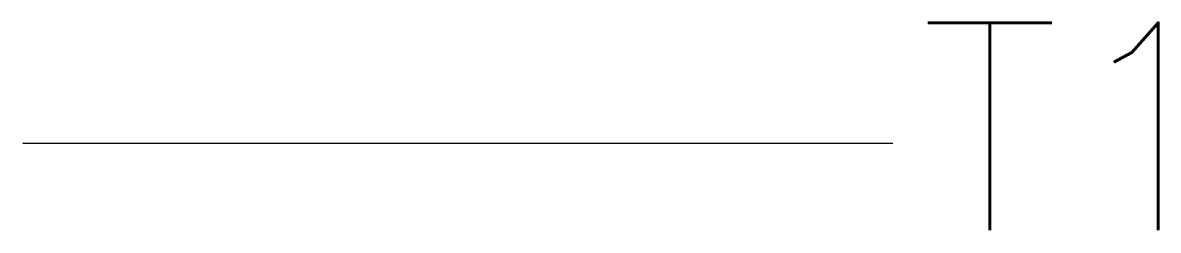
# Model space of a CAD drawing. Header units: millimetres. Extents: x 332.5 to 340.74, y 175.91 to 177.41.
import ezdxf
from ezdxf.enums import TextEntityAlignment as Align

# ---------------------------------------------------------------- set-up
doc = ezdxf.new("R2010")
doc.units = ezdxf.units.MM
doc.styles.add('ROMANS', font='romans')

msp = doc.modelspace()

# ---------------------------------------------------------------- linework, layer by layer
at = {"color": 1}
msp.add_line((332.5029, 176.543), (338.8144, 176.543), dxfattribs=at)

# ---------------------------------------------------------------- texts
at = {"color": 7, "style": 'ROMANS'}
msp.add_attdef('T1', text='', height=1.5, dxfattribs=at).set_placement((339.0029, 176.6643), align=Align.MIDDLE_LEFT)

doc.saveas('drawing.dxf')
